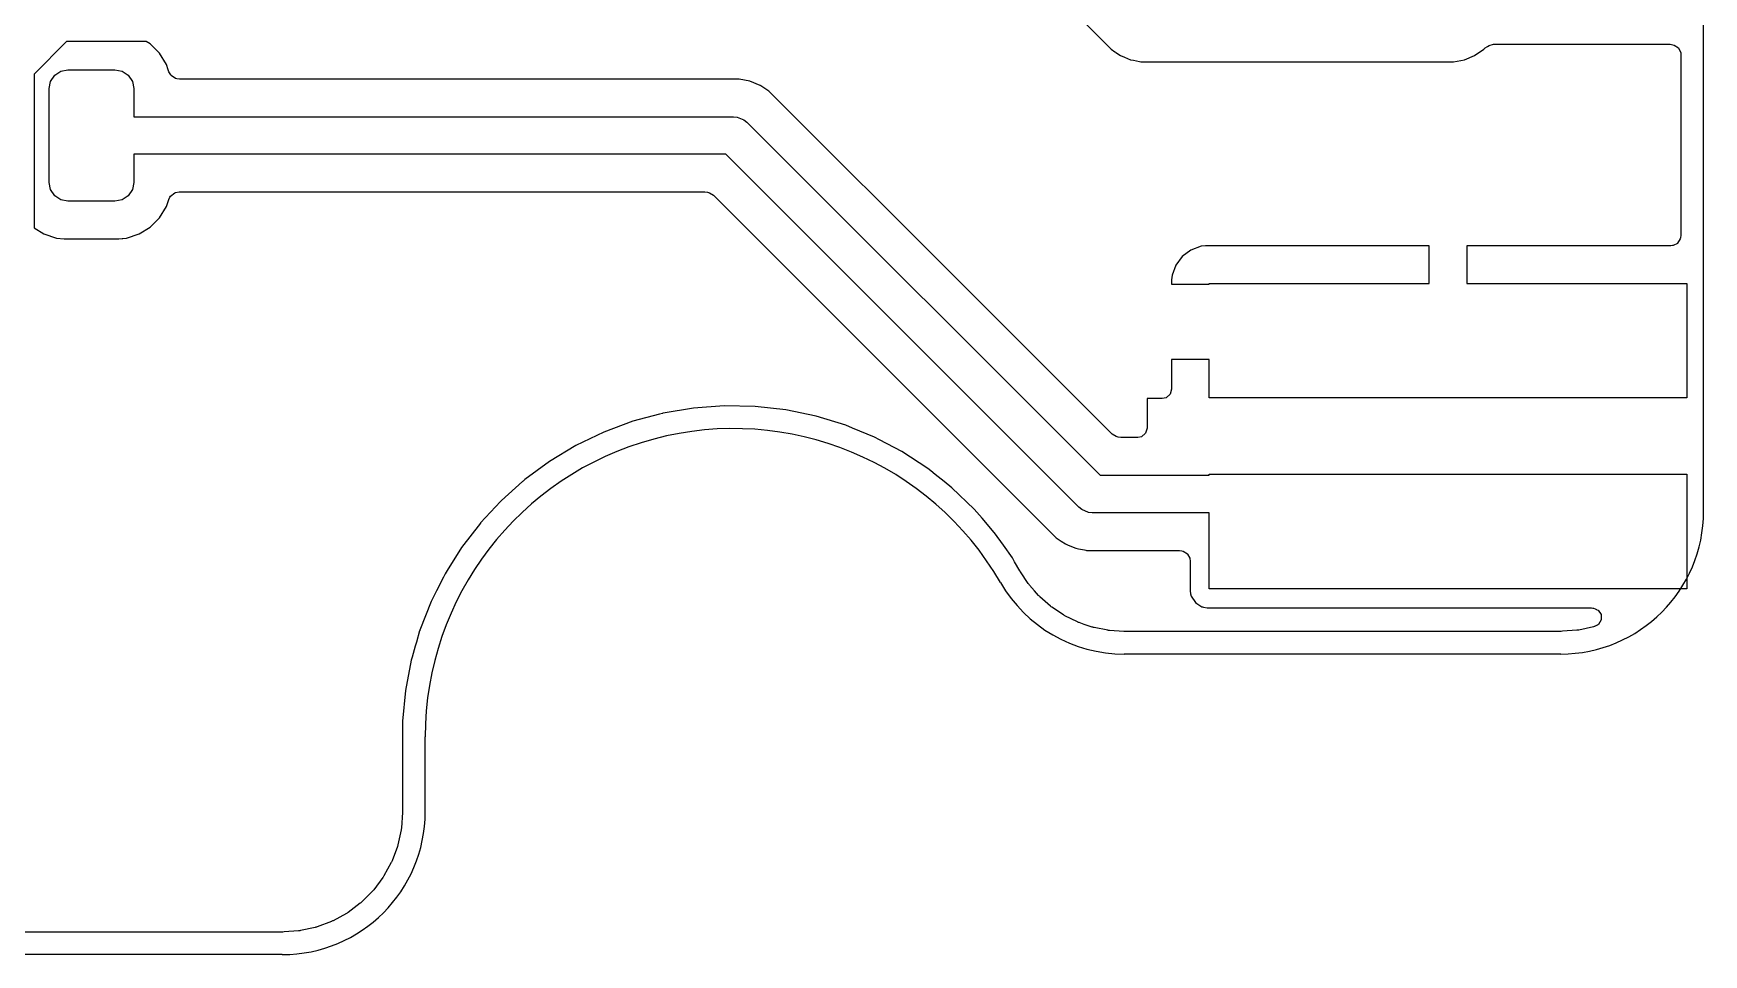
# Model space of a CAD drawing. Header units: millimetres. Extents: x 117.1 to 182.9, y -117.9 to -82.1.
# Drawn here: x 160.69 to 182.9, y -117.9 to -105.64 of the extents above; entities that cross this region are included whole.
import ezdxf

# ---------------------------------------------------------------- set-up
doc = ezdxf.new("R2010")
doc.units = ezdxf.units.MM
for name, color, linetype, lineweight, true_color in [('cut_out', 174, 'CONTINUOUS', 25, 0x000080), ('trace_in', 6, 'CONTINUOUS', 25, 0xff00ff), ('trace_out', 214, 'CONTINUOUS', 25, 0x800080)]:
    doc.layers.add(name, color=color, linetype=linetype, lineweight=lineweight, true_color=true_color)

msp = doc.modelspace()

# ---------------------------------------------------------------- linework, layer by layer
at = {"layer": 'cut_out', "linetype": 'CONTINUOUS'}
for p, q in [((182.9, -112), (182.9, -88)), ((181, -113.9), (175.196152, -113.9)), ((165.9, -116), (165.9, -115)), ((164, -117.9), (136, -117.9))]:
    msp.add_line(p, q, dxfattribs=at)
at = {"layer": 'cut_out'}
for centre, radius, start, end in [((170, -115), 4.1, 30.0000011, 180), ((181, -112), 1.9, -90, 0), ((175.1962, -111.9998), 1.9002, -149.9954969, -90.0014473), ((164, -116), 1.9, -90, 0)]:
    msp.add_arc(centre, radius, start, end, dxfattribs=at)
at = {"layer": 'trace_in', "linetype": 'CONTINUOUS'}
for p, q in [((176.082907, -108.524648), (175.967813, -108.610807)), ((176.08291, -108.524646), (176.082907, -108.524648)), ((176.217621, -108.474402), (176.08291, -108.524646)), ((176.217628, -108.4744), (176.217621, -108.474402)), ((176.277146, -108.468), (176.217628, -108.4744)), ((179.25, -108.468), (176.277146, -108.468)), ((179.25, -108.968), (179.25, -108.468)), ((175.881646, -108.72591), (175.831402, -108.860621)), ((175.881648, -108.725907), (175.881646, -108.72591)), ((175.967807, -108.610813), (175.881648, -108.725907)), ((175.967813, -108.610807), (175.967807, -108.610813)), ((175.8314, -108.860628), (175.825, -108.920146)), ((175.825, -108.920146), (175.825, -108.920155)), ((175.825, -108.920155), (175.825, -108.98)), ((175.825, -108.98), (176.325, -108.98)), ((175.831402, -108.860621), (175.8314, -108.860628)), ((176.325, -108.98), (176.325, -108.968)), ((176.325, -108.968), (179.25, -108.968))]:
    msp.add_line(p, q, dxfattribs=at)
at = {"layer": 'trace_out', "linetype": 'CONTINUOUS'}
for p, q in [((166.08469, -96.916058), (175.021575, -105.852944)), ((161.131676, -105.75), (160.7, -106.181676)), ((162.191309, -105.75), (161.131676, -105.75)), ((162.243656, -105.782288), (162.191309, -105.75)), ((162.367712, -105.906344), (162.243656, -105.782288)), ((162.459814, -106.055666), (162.367712, -105.906344)), ((175.021575, -105.852944), (175.021582, -105.85295)), ((175.021582, -105.85295), (175.021584, -105.852952)), ((175.021584, -105.852952), (175.021589, -105.852956)), ((175.021589, -105.852956), (175.070183, -105.885425)), ((175.070183, -105.885425), (175.079995, -105.891981)), ((175.079995, -105.891981), (175.080015, -105.891993)), ((175.080015, -105.891993), (175.082874, -105.893904)), ((175.082874, -105.893904), (175.082885, -105.893916)), ((175.082885, -105.893916), (175.082888, -105.893913)), ((175.082888, -105.893913), (175.144505, -105.935084)), ((175.144505, -105.935084), (175.144506, -105.935084)), ((175.144506, -105.935084), (175.144507, -105.935085)), ((175.144507, -105.935085), (175.201079, -105.958518)), ((179.718913, -105.991658), (179.855495, -105.935084)), ((179.855495, -105.935084), (179.978416, -105.852951)), ((179.978416, -105.852951), (179.995941, -105.835425)), ((179.995941, -105.835425), (180.024195, -105.814274)), ((180.024195, -105.814274), (180.047288, -105.801665)), ((180.047288, -105.801665), (180.106711, -105.786499)), ((180.106711, -105.786499), (182.45767, -105.786499)), ((182.45767, -105.786499), (182.492606, -105.791522)), ((182.492606, -105.791522), (182.507604, -105.795926)), ((182.507604, -105.795926), (182.566355, -105.833671)), ((182.566355, -105.833671), (182.567542, -105.83504)), ((182.567542, -105.83504), (182.595018, -105.889901)), ((182.595018, -105.889901), (182.596663, -105.897459)), ((182.596663, -105.897459), (182.5995, -105.92383)), ((182.5995, -105.92383), (182.5995, -108.32617)), ((160.973223, -106.198223), (161.054329, -106.14403)), ((161.054329, -106.14403), (161.15, -106.125)), ((161.15, -106.125), (161.775, -106.125)), ((161.775, -106.125), (161.870671, -106.14403)), ((161.870671, -106.14403), (161.951777, -106.198223)), ((162.483127, -106.126023), (162.459814, -106.055666)), ((162.491762, -106.152081), (162.483127, -106.126023)), ((162.515762, -106.194289), (162.491762, -106.152081)), ((175.201079, -105.958518), (175.20108, -105.958518)), ((175.20108, -105.958518), (175.281088, -105.991659)), ((175.281088, -105.991659), (175.319453, -105.99929)), ((175.319453, -105.99929), (175.397237, -106.014763)), ((175.397237, -106.014763), (175.416425, -106.018579)), ((175.416425, -106.018579), (175.416443, -106.018582)), ((175.416443, -106.018582), (175.416468, -106.018587)), ((175.416468, -106.018587), (175.426081, -106.0205)), ((175.426081, -106.0205), (175.426082, -106.0205)), ((175.426082, -106.0205), (179.57392, -106.0205)), ((179.57392, -106.0205), (179.671462, -106.001096)), ((179.671462, -106.001096), (179.718913, -105.991658)), ((160.7, -106.181676), (160.7, -108.229219)), ((160.9, -106.375), (160.91903, -106.279329)), ((160.9, -107.625), (160.9, -106.375)), ((160.91903, -106.279329), (160.973223, -106.198223)), ((161.951777, -106.198223), (162.00597, -106.279329)), ((162.00597, -106.279329), (162.025, -106.375)), ((162.025, -106.375), (162.025, -106.75)), ((162.52271, -106.202306), (162.515762, -106.194289)), ((162.581475, -106.24007), (162.52271, -106.202306)), ((162.596474, -106.244475), (162.581475, -106.24007)), ((162.631415, -106.2495), (162.596474, -106.244475)), ((170.073918, -106.2495), (162.631415, -106.2495)), ((170.07392, -106.2495), (170.073918, -106.2495)), ((170.073922, -106.2495), (170.07392, -106.2495)), ((170.2189, -106.278338), (170.073922, -106.2495)), ((170.218905, -106.278339), (170.2189, -106.278338)), ((170.218907, -106.27834), (170.218905, -106.278339)), ((170.218917, -106.278343), (170.218907, -106.27834)), ((170.21892, -106.278344), (170.218917, -106.278343)), ((170.355483, -106.33491), (170.218919, -106.278344)), ((170.218919, -106.278344), (170.21892, -106.278344)), ((170.355496, -106.334916), (170.355483, -106.33491)), ((170.355497, -106.334917), (170.355496, -106.334916)), ((170.357745, -106.336419), (170.355497, -106.334917)), ((170.357749, -106.336422), (170.357745, -106.336419)), ((170.363223, -106.34008), (170.357749, -106.336422)), ((170.363229, -106.340084), (170.363223, -106.34008)), ((170.467715, -106.409898), (170.363229, -106.340084)), ((170.468295, -106.410286), (170.467715, -106.409898)), ((170.470829, -106.411979), (170.468295, -106.410286)), ((170.477937, -106.416728), (170.470829, -106.411979)), ((170.47842, -106.417051), (170.477937, -106.416728)), ((170.478421, -106.417052), (170.47842, -106.417051)), ((172.981514, -108.920146), (170.478421, -106.417052)), ((162.025, -106.75), (170, -106.75)), ((170, -106.75), (170.048773, -106.754804)), ((170.048773, -106.754804), (170.138893, -106.792133)), ((170.138893, -106.792133), (170.138897, -106.792137)), ((170.138897, -106.792137), (170.176777, -106.823223)), ((170.176777, -106.823223), (174.873553, -111.52)), ((169.896446, -107.25), (162.025, -107.25)), ((162.025, -107.25), (162.025, -107.625)), ((174.593224, -111.946777), (169.896446, -107.25)), ((160.91903, -107.720671), (160.9, -107.625)), ((162.025, -107.625), (162.00597, -107.720671)), ((160.973223, -107.801777), (160.91903, -107.720671)), ((161.054329, -107.85597), (160.973223, -107.801777)), ((161.15, -107.875), (161.054329, -107.85597)), ((161.775, -107.875), (161.15, -107.875)), ((161.870671, -107.85597), (161.775, -107.875)), ((161.951777, -107.801777), (161.870671, -107.85597)), ((162.00597, -107.720671), (161.951777, -107.801777)), ((162.459814, -107.944334), (162.490272, -107.852414)), ((162.490272, -107.852414), (162.50603, -107.820833)), ((162.50603, -107.820833), (162.514929, -107.807981)), ((162.514929, -107.807981), (162.569275, -107.764071)), ((162.569275, -107.764071), (162.579071, -107.759998)), ((162.579071, -107.759998), (162.626668, -107.7505)), ((162.626668, -107.7505), (169.61994, -107.7505)), ((169.61994, -107.7505), (169.654872, -107.755521)), ((169.654872, -107.755521), (169.680116, -107.762934)), ((169.680116, -107.762934), (169.732862, -107.79423)), ((169.732862, -107.79423), (174.291582, -112.352951)), ((162.243656, -108.217712), (162.367712, -108.093656)), ((162.367712, -108.093656), (162.459814, -107.944334)), ((160.7, -108.229219), (160.830666, -108.309814)), ((160.830666, -108.309814), (160.997203, -108.364999)), ((160.997203, -108.364999), (161.099991, -108.3755)), ((161.099991, -108.3755), (161.825008, -108.375499)), ((161.825008, -108.375499), (161.825016, -108.375498)), ((161.825016, -108.375498), (161.825019, -108.375498)), ((161.825019, -108.375498), (161.825027, -108.375497)), ((161.825027, -108.375497), (161.825317, -108.375479)), ((161.825317, -108.375479), (161.826333, -108.375363)), ((161.826333, -108.375363), (161.871459, -108.370753)), ((161.871459, -108.370753), (161.881303, -108.369748)), ((161.881303, -108.369747), (161.927797, -108.364999)), ((161.881303, -108.369748), (161.881303, -108.369747)), ((161.927797, -108.364999), (162.094334, -108.309814)), ((162.094334, -108.309814), (162.243656, -108.217712)), ((182.59007, -108.376112), (182.552327, -108.434855)), ((182.594475, -108.361114), (182.59007, -108.376112)), ((182.5995, -108.32617), (182.594475, -108.361114)), ((182.462168, -108.468), (179.75, -108.468)), ((179.75, -108.468), (179.75, -108.968)), ((182.488539, -108.465163), (182.462168, -108.468)), ((182.496097, -108.463518), (182.488539, -108.465163)), ((182.550958, -108.436042), (182.496097, -108.463518)), ((182.552327, -108.434855), (182.550958, -108.436042)), ((173.065883, -109.004515), (172.981514, -108.920146)), ((175.037137, -110.975769), (173.065883, -109.004515)), ((179.75, -108.968), (182.675, -108.968)), ((182.675, -108.968), (182.675, -110.492)), ((176.325, -109.98), (175.825, -109.98)), ((175.825, -109.98), (175.825, -110.376)), ((176.325, -110.492), (176.325, -109.98)), ((175.825, -110.376), (175.805315, -110.443039)), ((169.876423, -110.59639), (169.465853, -110.627159)), ((169.876443, -110.59639), (169.876423, -110.59639)), ((169.876457, -110.59639), (169.876443, -110.59639)), ((169.876473, -110.59639), (169.876457, -110.59639)), ((170.28809, -110.604087), (169.876473, -110.59639)), ((170.288128, -110.604089), (170.28809, -110.604087)), ((170.288143, -110.604091), (170.288128, -110.604089)), ((170.697233, -110.650183), (170.288143, -110.604091)), ((175.701, -110.5), (175.5, -110.5)), ((175.5, -110.5), (175.5, -110.8955)), ((175.752511, -110.488794), (175.701, -110.5)), ((175.805315, -110.443039), (175.752511, -110.488794)), ((182.675, -110.492), (176.325, -110.492)), ((168.662176, -110.802706), (168.27619, -110.945924)), ((169.013585, -110.708546), (168.662176, -110.802706)), ((169.013587, -110.708545), (169.013585, -110.708546)), ((169.054145, -110.697676), (169.013587, -110.708545)), ((169.054194, -110.697664), (169.054145, -110.697676)), ((169.059918, -110.696131), (169.054194, -110.697664)), ((169.059921, -110.69613), (169.059918, -110.696131)), ((169.059927, -110.696129), (169.059921, -110.69613)), ((169.063613, -110.695502), (169.059927, -110.696129)), ((169.063638, -110.695497), (169.063613, -110.695502)), ((169.465853, -110.627159), (169.063638, -110.695497)), ((170.697269, -110.650188), (170.697233, -110.650183)), ((170.697283, -110.65019), (170.697269, -110.650188)), ((171.100353, -110.734292), (170.697283, -110.65019)), ((171.493786, -110.85565), (171.100353, -110.734292)), ((168.275352, -110.946327), (167.905196, -111.124586)), ((168.276031, -110.945993), (168.275352, -110.946327)), ((168.27619, -110.945924), (168.276031, -110.945993)), ((171.493817, -110.855661), (171.493786, -110.85565)), ((171.582182, -110.892263), (171.493817, -110.855661)), ((171.874207, -111.013223), (171.582182, -110.892263)), ((171.874211, -111.013225), (171.874207, -111.013223)), ((171.941055, -111.048553), (171.874211, -111.013225)), ((172.23823, -111.205613), (171.941055, -111.048553)), ((175.089882, -111.007065), (175.037137, -110.975769)), ((175.115124, -111.014477), (175.089882, -111.007065)), ((175.15006, -111.0195), (175.115124, -111.014477)), ((175.376, -111.0195), (175.15006, -111.0195)), ((175.427511, -111.008294), (175.376, -111.0195)), ((175.480315, -110.962539), (175.427511, -111.008294)), ((175.5, -110.8955), (175.480315, -110.962539)), ((167.905196, -111.124586), (167.552521, -111.33709)), ((172.238233, -111.205615), (172.23823, -111.205613)), ((172.238241, -111.20562), (172.238233, -111.205615)), ((172.238246, -111.205623), (172.238241, -111.20562)), ((172.582726, -111.431168), (172.238246, -111.205623)), ((167.552521, -111.33709), (167.226418, -111.577766)), ((172.622715, -111.463058), (172.582726, -111.431168)), ((172.683129, -111.511236), (172.622715, -111.463058)), ((167.195441, -111.604644), (166.91421, -111.855966)), ((167.202516, -111.59832), (167.195441, -111.604644)), ((167.21403, -111.588031), (167.202516, -111.59832)), ((167.214047, -111.588016), (167.21403, -111.588031)), ((167.221231, -111.581597), (167.214047, -111.588016)), ((167.221232, -111.581595), (167.221231, -111.581597)), ((167.221238, -111.581591), (167.221232, -111.581595)), ((167.226396, -111.577783), (167.221238, -111.581591)), ((167.226418, -111.577766), (167.226396, -111.577783)), ((172.683131, -111.511238), (172.683129, -111.511236)), ((172.800258, -111.604643), (172.683131, -111.511238)), ((172.904644, -111.687887), (172.800258, -111.604643)), ((172.904647, -111.68789), (172.904644, -111.687887)), ((173.201194, -111.97355), (172.904647, -111.68789)), ((174.873553, -111.52), (176.325, -111.52)), ((176.325, -111.52), (176.325, -111.508)), ((176.325, -111.508), (182.675, -111.508)), ((182.675, -111.508), (182.675, -113.032)), ((166.901548, -111.869613), (166.635734, -112.156094)), ((166.91421, -111.855966), (166.901548, -111.869613)), ((166.634153, -112.157797), (166.383499, -112.484452)), ((166.634768, -112.157095), (166.634153, -112.157797)), ((166.635734, -112.156094), (166.634768, -112.157095)), ((173.304943, -112.094111), (173.201194, -111.97355)), ((173.304944, -112.094112), (173.304943, -112.094111)), ((173.466741, -112.282123), (173.304944, -112.094112)), ((174.631108, -111.977868), (174.593224, -111.946777)), ((174.721228, -112.015197), (174.631108, -111.977868)), ((174.721237, -112.015197), (174.721228, -112.015197)), ((174.77, -112.02), (174.721237, -112.015197)), ((176.325, -112.02), (174.77, -112.02)), ((176.325, -113.032), (176.325, -112.02)), ((173.467382, -112.282813), (173.466741, -112.282123)), ((173.469418, -112.285225), (173.467382, -112.282813)), ((173.469922, -112.285817), (173.469418, -112.285225)), ((173.470818, -112.28712), (173.469922, -112.285817)), ((173.588829, -112.453442), (173.470818, -112.28712)), ((174.291582, -112.352951), (174.291585, -112.352953)), ((174.291585, -112.352953), (174.291586, -112.352954)), ((174.291586, -112.352954), (174.316728, -112.369752)), ((174.316728, -112.369752), (174.358071, -112.397376)), ((166.383499, -112.484452), (166.191123, -112.790621)), ((173.708032, -112.621443), (173.588829, -112.453442)), ((174.358071, -112.397376), (174.358074, -112.397378)), ((174.358074, -112.397378), (174.414498, -112.43508)), ((174.414498, -112.43508), (174.414511, -112.435087)), ((174.414511, -112.435087), (174.452038, -112.450631)), ((174.452038, -112.450631), (174.452039, -112.450631)), ((174.452039, -112.450631), (174.551088, -112.491659)), ((174.551088, -112.491659), (174.589453, -112.49929)), ((174.589453, -112.49929), (174.667237, -112.514763)), ((174.667237, -112.514763), (174.686425, -112.518579)), ((174.686425, -112.518579), (174.686443, -112.518582)), ((174.686443, -112.518582), (174.686468, -112.518587)), ((174.686468, -112.518587), (174.696081, -112.5205)), ((174.696081, -112.5205), (174.696082, -112.5205)), ((174.696082, -112.5205), (174.696083, -112.5205)), ((174.696083, -112.5205), (174.843918, -112.5205)), ((174.843918, -112.5205), (175.928671, -112.5205)), ((175.928671, -112.5205), (175.963607, -112.525523)), ((175.963607, -112.525523), (175.978605, -112.529927)), ((175.978605, -112.529927), (176.037356, -112.567672)), ((176.037356, -112.567672), (176.038543, -112.569041)), ((176.038543, -112.569041), (176.066019, -112.623902)), ((166.191123, -112.790621), (166.164436, -112.833091)), ((173.708038, -112.621453), (173.708032, -112.621443)), ((173.73735, -112.67224), (173.708038, -112.621453)), ((173.737351, -112.672241), (173.73735, -112.67224)), ((173.807908, -112.794488), (173.737351, -112.672241)), ((173.809967, -112.797925), (173.807908, -112.794488)), ((173.812163, -112.801455), (173.809967, -112.797925)), ((173.8143, -112.80477), (173.812163, -112.801455)), ((173.920412, -112.963562), (173.8143, -112.80477)), ((176.066019, -112.623902), (176.067664, -112.63146)), ((176.067664, -112.63146), (176.070501, -112.657831)), ((176.070501, -112.657831), (176.070501, -113.057066)), ((166.143079, -112.875397), (166.05137, -113.057065)), ((166.164436, -112.833091), (166.143079, -112.875397)), ((173.925131, -112.970147), (173.920412, -112.963562)), ((173.930062, -112.976574), (173.925131, -112.970147)), ((173.935215, -112.982853), (173.930062, -112.976574)), ((174.002638, -113.059731), (173.935215, -112.982853)), ((182.675, -113.032), (176.325, -113.032)), ((165.97887, -113.200677), (165.828458, -113.583919)), ((165.978879, -113.200656), (165.97887, -113.200677)), ((166.050023, -113.059732), (165.978879, -113.200656)), ((166.050024, -113.059731), (166.050023, -113.059732)), ((166.05137, -113.057065), (166.050024, -113.059731)), ((174.057115, -113.121846), (174.002638, -113.059731)), ((174.062648, -113.127753), (174.057115, -113.121846)), ((174.068393, -113.133498), (174.062648, -113.127753)), ((174.074298, -113.139027), (174.068393, -113.133498)), ((174.213279, -113.260907), (174.074298, -113.139027)), ((174.219556, -113.266058), (174.213279, -113.260907)), ((174.225992, -113.270996), (174.219556, -113.266058)), ((176.070501, -113.057066), (176.078941, -113.0995)), ((176.078941, -113.0995), (176.085266, -113.131301)), ((176.085266, -113.131301), (176.141515, -113.215484)), ((176.141515, -113.215484), (176.162145, -113.229268)), ((176.162145, -113.229268), (176.215559, -113.264958)), ((176.215559, -113.264958), (176.220289, -113.268841)), ((176.220289, -113.268841), (176.220317, -113.268856)), ((176.220317, -113.268856), (176.224522, -113.271376)), ((174.232583, -113.275718), (174.225992, -113.270996)), ((174.386284, -113.378417), (174.232583, -113.275718)), ((174.393177, -113.382704), (174.386284, -113.378417)), ((174.400194, -113.386755), (174.393177, -113.382704)), ((174.407347, -113.390578), (174.400194, -113.386755)), ((174.573128, -113.472333), (174.407347, -113.390578)), ((174.580516, -113.475681), (174.573128, -113.472333)), ((174.587997, -113.47878), (174.580516, -113.475681)), ((174.595592, -113.481639), (174.587997, -113.47878)), ((174.664613, -113.50507), (174.595592, -113.481639)), ((176.224522, -113.271376), (176.225696, -113.271732)), ((176.225696, -113.271732), (176.225699, -113.271734)), ((176.225699, -113.271734), (176.225702, -113.271734)), ((176.225702, -113.271734), (176.225703, -113.271735)), ((176.225703, -113.271735), (176.225709, -113.271736)), ((176.225709, -113.271736), (176.23153, -113.273502)), ((176.23153, -113.273502), (176.231532, -113.273503)), ((176.231532, -113.273503), (176.231572, -113.273515)), ((176.231572, -113.273515), (176.237674, -113.274116)), ((176.237674, -113.274116), (176.250666, -113.2767)), ((176.250666, -113.2767), (176.299933, -113.2865)), ((176.299933, -113.2865), (181.41099, -113.286499)), ((181.41099, -113.286499), (181.426417, -113.291028)), ((181.426417, -113.291028), (181.434283, -113.289758)), ((181.434283, -113.289758), (181.459467, -113.300733)), ((181.459467, -113.300733), (181.478029, -113.306184)), ((181.478029, -113.306184), (181.481703, -113.310424)), ((181.481703, -113.310424), (181.498334, -113.317672)), ((181.498334, -113.317672), (181.537125, -113.375784)), ((181.538341, -113.445643), (181.501595, -113.50507)), ((181.537125, -113.375784), (181.538341, -113.445643)), ((165.82623, -113.59165), (165.782276, -113.744217)), ((165.826673, -113.589629), (165.82623, -113.59165)), ((165.828455, -113.583926), (165.826673, -113.589629)), ((165.828458, -113.583919), (165.828455, -113.583926)), ((174.770659, -113.541069), (174.664613, -113.50507)), ((174.778423, -113.543424), (174.770659, -113.541069)), ((174.786231, -113.545516), (174.778423, -113.543424)), ((174.794127, -113.547358), (174.786231, -113.545516)), ((174.975447, -113.583431), (174.794127, -113.547358)), ((174.983448, -113.584752), (174.975447, -113.583431)), ((174.991486, -113.58581), (174.983448, -113.584752)), ((174.99955, -113.586604), (174.991486, -113.58581)), ((175.190093, -113.599101), (174.99955, -113.586604)), ((175.194122, -113.599299), (175.190093, -113.599101)), ((175.198204, -113.599433), (175.194122, -113.599299)), ((175.202243, -113.5995), (175.198204, -113.599433)), ((180.993356, -113.5995), (175.202243, -113.5995)), ((180.997778, -113.599421), (180.993356, -113.5995)), ((181.002206, -113.599262), (180.997778, -113.599421)), ((181.006622, -113.599026), (181.002206, -113.599262)), ((181.023369, -113.597828), (181.006622, -113.599026)), ((181.214363, -113.584167), (181.023368, -113.597827)), ((181.023368, -113.597827), (181.023369, -113.597828)), ((181.22317, -113.58322), (181.214363, -113.584167)), ((181.23193, -113.58196), (181.22317, -113.58322)), ((181.240634, -113.580389), (181.23193, -113.58196)), ((181.437626, -113.537537), (181.240634, -113.580389)), ((181.446201, -113.535349), (181.437626, -113.537537)), ((181.450254, -113.534159), (181.446201, -113.535349)), ((181.486032, -113.517044), (181.450254, -113.534159)), ((181.489485, -113.514647), (181.486032, -113.517044)), ((181.501595, -113.50507), (181.489485, -113.514647)), ((165.767674, -113.794902), (165.725333, -113.941873)), ((165.782276, -113.744217), (165.767674, -113.794902)), ((165.714459, -113.979616), (165.637909, -114.384186)), ((165.725333, -113.941873), (165.714459, -113.979616)), ((165.637909, -114.384186), (165.599471, -114.794111)), ((165.599471, -114.794111), (165.599471, -114.79412)), ((165.599471, -114.79412), (165.5995, -114.999501)), ((165.5995, -114.999501), (165.5995, -115.993357)), ((165.599026, -116.006627), (165.584167, -116.214364)), ((165.599263, -116.002207), (165.599026, -116.006627)), ((165.599421, -115.997784), (165.599263, -116.002207)), ((165.5995, -115.993357), (165.599421, -115.997784)), ((165.580389, -116.240634), (165.537535, -116.437634)), ((165.58196, -116.231932), (165.580389, -116.240634)), ((165.58322, -116.223173), (165.58196, -116.231932)), ((165.584167, -116.214364), (165.58322, -116.223173)), ((165.530065, -116.463079), (165.4596, -116.652)), ((165.532863, -116.45467), (165.530065, -116.463079)), ((165.535349, -116.446201), (165.532863, -116.45467)), ((165.537535, -116.437634), (165.535349, -116.446201)), ((165.448577, -116.676134), (165.351963, -116.853071)), ((165.452538, -116.668223), (165.448577, -116.676134)), ((165.456211, -116.660181), (165.452538, -116.668223)), ((165.4596, -116.652), (165.456211, -116.660181)), ((165.21124, -117.04369), (165.205444, -117.050379)), ((165.216794, -117.036799), (165.21124, -117.04369)), ((165.337607, -116.875412), (165.216794, -117.036799)), ((165.34266, -116.868134), (165.337607, -116.875412)), ((165.347451, -116.860678), (165.34266, -116.868134)), ((165.351963, -116.853071), (165.347451, -116.860678)), ((165.036799, -117.216794), (164.875412, -117.337607)), ((165.04369, -117.21124), (165.036799, -117.216794)), ((165.050379, -117.205444), (165.04369, -117.21124)), ((165.056858, -117.199412), (165.050379, -117.205444)), ((165.199412, -117.056858), (165.056858, -117.199412)), ((165.205444, -117.050379), (165.199412, -117.056858)), ((164.652, -117.4596), (164.463079, -117.530065)), ((164.660181, -117.456211), (164.652, -117.4596)), ((164.668223, -117.452538), (164.660181, -117.456211)), ((164.676134, -117.448577), (164.668223, -117.452538)), ((164.853071, -117.351963), (164.676134, -117.448577)), ((164.860678, -117.347451), (164.853071, -117.351963)), ((164.868134, -117.34266), (164.860678, -117.347451)), ((164.875412, -117.337607), (164.868134, -117.34266)), ((163.993356, -117.5995), (136.006643, -117.5995)), ((163.997778, -117.599421), (163.993356, -117.5995)), ((164.002206, -117.599262), (163.997778, -117.599421)), ((164.006622, -117.599026), (164.002206, -117.599262)), ((164.023369, -117.597828), (164.006622, -117.599026)), ((164.214363, -117.584167), (164.023368, -117.597827)), ((164.023368, -117.597827), (164.023369, -117.597828)), ((164.22317, -117.58322), (164.214363, -117.584167)), ((164.23193, -117.58196), (164.22317, -117.58322)), ((164.240634, -117.580389), (164.23193, -117.58196)), ((164.437634, -117.537535), (164.240634, -117.580389)), ((164.446201, -117.535349), (164.437634, -117.537535)), ((164.45467, -117.532863), (164.446201, -117.535349)), ((164.463079, -117.530065), (164.45467, -117.532863))]:
    msp.add_line(p, q, dxfattribs=at)

doc.saveas('drawing.dxf')
